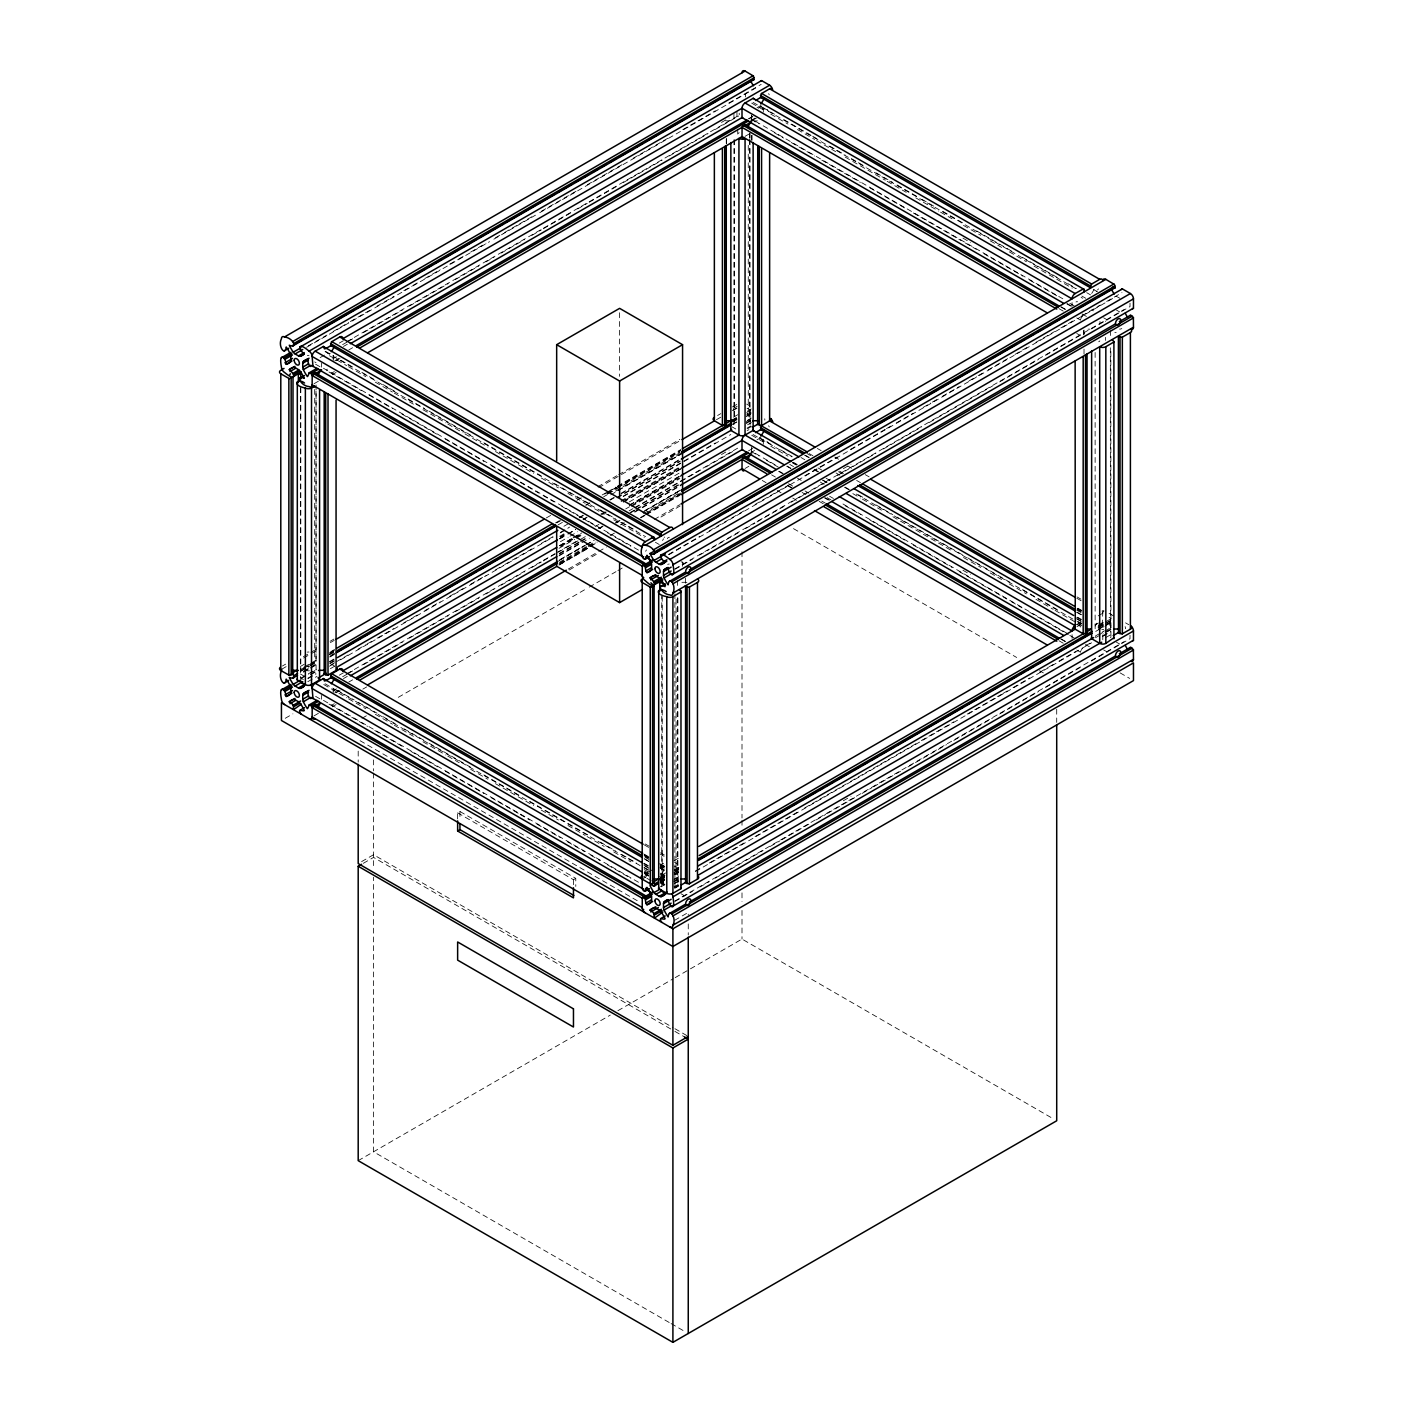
<?xml version="1.0" encoding="UTF-8"?>
<svg xmlns="http://www.w3.org/2000/svg" width="1413" height="1413" viewBox="0 0 1413 1413"><rect width="100%" height="100%" fill="white"/><g stroke="black" fill="none" stroke-linecap="round" stroke-linejoin="round"><path stroke-width="0.75" stroke-dasharray="5 3.75" d="M1102.14 611.44A4.345 2.508 -60 0 1 1102.776 613.242L1102.193 624.034M1102.776 639.736C1102.688 625.765 1106.291 632.83 1095.587 636.451M645.653 551.317L646.412 549.922M1099.261 305.579L1098.572 306.586M764.857 420.12L764.751 418.778M1121.798 328.54L1120.845 328.999A27.147 15.667 0 0 1 1119.52 329.088M1075.982 302.011L1076.847 301.605A27.147 15.667 -60 0 1 1077.589 301.834M661.779 864.297L660.789 868.518L664.781 866.54M308.264 345.849L326.933 335.075M333.115 331.507L348.393 322.676M350.318 321.563L372.802 308.599M377.059 306.126L393.821 296.447M403.818 290.672L411.466 286.274M412.932 285.426L418.654 282.105M424.836 278.538L440.132 269.724M449.687 264.196L457.335 259.78M458.801 258.932L464.524 255.629M470.706 252.062L486.001 243.23M495.557 237.72L503.187 233.304M504.653 232.456L531.853 216.754M541.409 211.244L577.723 190.278M587.278 184.767L623.592 163.802M633.148 158.274L669.462 137.308M682.832 129.59L715.314 110.832M728.702 103.114L761.183 84.356M306.568 347.315L489.587 241.658M493.844 239.186L535.456 215.182M539.713 212.709L755.672 88.03M339.261 343.094L343.447 340.674M721.478 122.436L729.108 118.021M346.697 341.787L738.451 115.601M320.15 357.595L327.798 353.179M342.635 344.613L346.909 342.158M348.375 341.31L354.098 337.99M363.653 332.479L402.334 310.154M409.523 306.003L448.186 283.677M455.392 279.527L478.76 266.015M485.966 261.864L494.055 257.201M501.244 253.033L524.629 239.539M531.836 235.388L541.391 229.877M543.299 228.765L570.499 213.063M577.687 208.912L587.243 203.384M589.168 202.289L616.368 186.587M623.557 182.436L662.22 160.111M669.426 155.942L708.09 133.617M715.296 129.466L738.663 115.972M343.483 346.45L347.298 344.242M757.032 107.688L760.865 105.48M758.163 108.253L761.996 106.046M332.567 358.92L336.4 356.712M748.448 118.816L753.005 116.202M348.817 349.912L352.632 347.704M748.996 118.869L752.811 116.661M334.881 360.668L338.696 358.46M750.727 120.582L755.301 117.95M336.117 360.721L339.932 358.513M752.052 120.582L756.556 117.986M331.331 373.297L334.333 371.566M314.057 383.718L318.632 381.086M332.267 374.675L336.082 372.467M745.04 136.355L748.872 134.147M282.406 666.018L285.638 664.145M717.592 415.493L720.807 413.638M732.482 406.909L737.321 404.1M282.335 668.861L286.15 666.653M303.353 656.727L309.094 653.424M311.001 652.311L316.742 649.009M330.112 641.272L333.927 639.082M597.664 486.814L616.774 475.775M618.682 474.68L679.83 439.372M733.347 408.481L737.162 406.273M303.618 658.052L309.341 654.731M311.266 653.636L316.989 650.316M330.377 642.597L334.192 640.389M546.319 517.917L550.893 515.286M576.893 500.273L581.467 497.623M598.67 487.697L680.836 440.255M716.409 419.732L720.966 417.082M732.446 410.459L737.427 407.598M736.95 408.304L733.029 410.229M304.166 664.304L300.81 666.247A4.345 2.508 0 0 1 300.28 666.512M737.727 414.733L734.371 416.676A4.345 2.508 0 0 1 733.029 417.188M304.025 667.113L315.505 660.489M330.783 651.658L334.616 649.468M602.15 494.992L606.318 492.589M607.89 491.689L615.874 487.079M617.446 486.16L680.836 449.564M732.111 419.961L736.261 417.559M747.389 411.148L751.221 408.94M300.845 669.515L316.141 660.683M329.512 652.965L333.344 650.757M585.6 505.112L589.415 502.904M604.711 494.091L616.174 487.467M617.622 486.62L680.695 450.217M732.287 420.42L736.562 417.948M303.318 668.49L316.706 660.754M330.077 653.036L334.581 650.439M555.574 522.845L559.407 520.638M586.148 505.183L589.98 502.993M607.184 493.049L616.739 487.538M617.41 487.149L680.465 450.729M732.075 420.95L737.127 418.036M746.682 412.508L750.674 410.229M300.739 670.733L309.147 665.876M310.295 665.223L316.795 661.461M329.406 654.184L333.998 651.534M556.81 522.881L560.643 520.673M607.272 493.755L616.827 488.244M617.976 487.573L679.883 451.824M732.641 421.374L737.215 418.725M300.704 671.387L309.341 666.706A3.691 2.137 0 0 0 307.486 666.653M310.259 665.876L316.989 662.291M329.37 654.837L334.192 652.364M603.634 496.793L607.466 494.585M608.385 493.755L680.077 452.655M732.588 422.028L737.409 419.555M746.629 414.239L750.462 412.031M303.936 671.051L315.399 664.428M330.695 655.597L334.51 653.389M615.432 491.194L680.412 453.697M747.3 415.069L751.115 412.861M303.23 672.005L316.653 664.251M329.988 656.568L334.581 653.901M558.17 524.824L562.409 522.368M617.834 490.382L680.889 453.962M732.075 424.412L737.074 421.533M746.629 416.005L751.592 413.144M303.777 672.058L309.5 668.755M310.683 668.066L316.424 664.764M329.794 657.027L334.351 654.413M610.716 494.85L680.254 454.703M733.029 424.236L736.844 422.028M746.4 416.499L750.232 414.309M300.881 678.134L316.176 669.303M329.547 661.584L334.598 658.67M563.911 526.272L567.743 524.064M579.206 517.441L583.021 515.233M609.78 499.796L613.613 497.588M621.243 493.172L680.483 458.96M747.371 420.35L751.204 418.142M301.004 678.611L308.652 674.195M310.56 673.083L317.06 669.338M329.671 662.061L334.263 659.412M579.56 517.794L583.375 515.586M610.133 500.131L614.425 497.659M620.837 493.949L680.836 459.313M746.276 421.533L750.868 418.884M310.471 674.372L316.989 670.61M334.192 660.683L329.582 663.333L334.457 666.018M617.022 497.376L680.077 460.974M746.188 422.805L750.798 420.156A27.147 15.667 60 0 0 747.159 413.762M310.878 674.69L317.06 671.122M329.988 663.651L334.263 661.178M617.092 497.888L680.148 461.486M746.258 423.547L750.868 420.668M307.822 678.222L315.47 673.807M330.748 664.975L334.581 662.768M336.488 661.673L347.951 655.049M357.948 649.274L365.596 644.858M367.062 644.01L372.802 640.707M377.059 638.234L393.821 628.573M403.818 622.797L411.466 618.382M412.932 617.534L418.654 614.231M424.836 610.663L440.132 601.832M449.687 596.321L457.335 591.906M458.801 591.058L464.524 587.755M470.706 584.187L486.001 575.356M495.557 569.828L503.187 565.43M504.653 564.582L531.853 548.88M541.409 543.351L552.889 536.728M560.519 532.33L569.633 527.067M583.004 519.348L586.837 517.14M623.151 496.175L715.314 442.958M308.034 678.593L316.123 673.913M329.494 666.194L333.327 663.986M340.533 659.836L553.101 537.099M560.29 532.948L567.938 528.533M583.233 519.701L587.049 517.511M623.363 496.546L730.821 434.498M747.583 424.818L751.398 422.611M307.822 681.684L317.007 676.385M330.377 668.667L334.581 666.247M559.707 536.269L563.893 533.849M620.855 500.961L680.465 466.537M747 428.139L750.815 425.931M560.29 536.852L564.123 534.626M621.437 501.544L680.695 467.332M747.565 428.722L751.398 426.496M560.572 537.346L564.405 535.138M600.702 514.173L604.534 511.965M625.553 499.831L679.052 468.939M559.407 538.724L566.171 534.821M567.849 533.884L575.674 529.363M601.461 514.456L606.248 511.7M623.274 501.898L680.836 468.621M559.742 538.901L566.171 535.191M568.079 534.079L575.727 529.681M602.486 514.226L606.301 512.018M623.504 502.092L680.836 468.992M560.449 541.674L568.097 537.258M570.004 536.163L577.652 531.747M629.244 501.951L680.836 472.172M559.424 545.771L572.283 538.353M573.961 537.046L579.931 533.937M629.386 505.059L679.759 475.969M559.619 545.683L572.106 538.477M573.077 537.929L581.661 532.966M629.368 505.43L680.095 476.146M560.449 545.93L573.819 538.212M575.727 537.117L581.467 533.796M634.967 502.904L680.836 476.428M560.731 546.442L574.12 538.706M576.009 537.611L581.767 534.291M595.12 526.572L598.953 524.364M625.694 508.927L629.527 506.719M631.434 505.624L679.229 478.018M339.261 675.202L343.447 672.782M559.036 548.332L574.685 539.289M576.592 538.176L582.333 534.873M631.646 506.402L679.794 478.601M721.478 454.544L729.108 450.129M346.697 673.895L554.991 553.631M556.457 552.783L577.917 540.402M598.511 528.515L602.768 526.06M629.085 510.87L632.9 508.662M634.808 507.55L738.451 447.709M342.635 676.739L346.909 674.266M348.375 673.418L354.098 670.115M363.653 664.605L402.334 642.279M409.523 638.111L448.186 615.785M455.392 611.635L478.76 598.141M485.966 593.99L494.055 589.309M501.244 585.159L524.629 571.664M531.836 567.496L541.391 561.985M543.299 560.89L585.335 536.604M599.165 528.621L602.98 526.431M635.02 507.921L680.889 481.444M681.331 481.179L703.815 468.198M705.741 467.102L732.941 451.401M559.354 553.384L578.906 542.097M580.372 541.25L586.554 537.682M630.057 512.566L634.331 510.093M635.797 509.245L680.201 483.617M343.483 678.576L347.298 676.368M559.424 553.896L579.312 542.415M581.22 541.303L586.96 538M630.904 512.619L634.737 510.411M636.645 509.316L680.607 483.935M757.032 439.796L760.865 437.588M559.354 555.168L579.683 543.422M615.538 522.722L619.353 520.514M634.649 511.683L680.501 485.207M559.018 555.91L580.037 543.775M581.944 542.663L589.592 538.247M615.662 523.199L620.166 520.602M634.773 512.177L680.624 485.683M285.249 718.281L292.897 713.865M560.449 559.407L583.375 546.16M644.54 510.852L680.836 489.887M332.567 691.045L336.4 688.838M559.248 560.166L584.823 545.4M586.006 544.712L593.654 540.314M620.413 524.859L624.228 522.651M645.246 510.517L680.377 490.24M748.448 450.941L753.005 448.31M348.817 682.02L352.632 679.83M559.036 560.661L585.371 545.453M586.519 544.8L594.202 540.367M642.703 512.354L680.925 490.293M559.424 562.215L586.519 546.566M588.091 545.665L594.149 542.15M643.516 513.661L680.148 492.501M334.881 692.794L338.696 690.586M559.619 563.045L587.137 547.149M588.285 546.495L595.933 542.08M647.525 512.283L680.783 493.084M750.727 452.708L754.542 450.5M336.117 692.829L339.932 690.621M559.036 564.14L588.373 547.184M589.61 546.478L597.257 542.062M645.034 514.491L680.112 494.232M560.272 563.822L588.938 547.273M590.846 546.16L596.586 542.857M640.531 517.476L644.346 515.268M646.271 514.173L680.66 494.303M560.484 564.07L592.912 545.347M559 565.112L587.667 548.562M610.257 535.509L614.425 533.107M640.831 517.865L644.999 515.462M646.571 514.562L679.388 495.61M331.331 705.423L334.333 703.692M314.057 715.843L318.632 713.194M568.22 569.103L596.887 552.554M598.794 551.441L606.442 547.025M654.219 519.454L679.812 504.671M332.267 706.8L336.082 704.592M362.841 689.138L366.656 686.93M569.227 569.987L597.893 553.437M660.966 517.017L680.077 505.995M745.04 468.48L748.872 466.272M362.011 718.281L367.751 714.978M398.289 697.333L587.331 588.197M589.239 587.101L615.98 571.664M617.887 570.552L623.61 567.249M668.596 554.391L699.612 536.481M709.167 530.97L745.481 510.005M755.037 504.476L791.351 483.529M804.721 475.792L837.22 457.035M850.591 449.316L884.997 429.464M886.446 428.616L892.186 425.295M896.46 422.84L913.204 413.161M923.201 407.386L930.849 402.988M932.315 402.14L938.055 398.819M942.312 396.364L959.074 386.685M969.071 380.909L976.719 376.494M978.185 375.646L983.907 372.343M988.182 369.87L1008.758 358.001M1014.94 354.433L1029.777 345.867M1035.959 342.299L1054.628 331.525M1060.81 327.957L1075.646 319.391M1081.828 315.823L1100.48 305.049M1106.662 301.481L1121.957 292.65M668.808 554.761L1116.429 296.324L1119.803 298.267M843.367 468.639L850.997 464.223M674.531 569.086L1124.077 309.553M675.184 569.192L692.388 559.265M699.594 555.115L709.149 549.604M711.057 548.491L738.257 532.789M745.446 528.639L755.001 523.11M756.909 522.015L784.127 506.313M791.315 502.163L829.979 479.837M837.626 475.422L848.648 469.045M852.922 466.59L875.848 453.343M883.496 448.928L894.517 442.569M898.774 440.114L921.718 426.867M929.365 422.452L992.421 386.049M999.627 381.899L1038.29 359.573M1045.479 355.405L1081.793 334.439M1091.348 328.929L1130.011 306.603L1130.011 303.141M361.604 861.612L373.544 854.724L673.012 1027.604M363.318 863.308L373.544 857.408L673.012 1030.289M457.635 818.886L457.635 812.828L459.949 811.504L575.78 878.374L575.78 886.446M457.635 812.828L573.466 879.698L575.78 878.374M651.729 870.108L645.282 873.817A4.345 2.508 -60 0 0 644.876 874.082M660.33 865.145L663.545 863.272M1076.741 624.723L1081.581 621.932M643.109 877.155L648.832 873.852M660.313 867.229L664.128 865.021M1076.918 626.701L1080.733 624.493M642.209 879.133L649.097 875.159M660.56 868.536L664.393 866.328M673.948 860.817L678.523 858.186M1098.201 615.874L1103.924 612.571M665.576 872.969L662.202 874.912A4.345 2.508 0 0 1 660.666 875.477M1095.128 624.952L1098.502 623.009M660.984 877.614L664.799 875.406M674.354 869.878L678.523 867.494M1098.608 624.952L1104.348 621.632M659.712 878.904L664.993 875.866M674.549 870.337L678.823 867.865M1098.784 625.411L1104.524 622.091M660.277 878.974L664.764 876.378M674.319 870.867L678.152 868.659M1098.572 625.924L1104.312 622.621M1105.549 621.897L1111.272 618.594M660.366 879.681L664.181 877.473M674.884 871.291L678.717 869.083M1097.989 627.019L1103.73 623.716M674.849 871.945L678.682 869.737M1099.102 627.019L1110.565 620.395M660.224 880.705L664.375 878.303M673.93 872.792L677.763 870.585M1098.184 627.849L1103.924 624.546L1102.776 622.55M1105.496 623.628L1111.219 620.325M660.878 881.535L664.711 879.328M674.266 873.817L678.081 871.609M1098.502 628.873L1104.242 625.57M1106.149 624.458L1111.89 621.155M660.189 882.507L664.764 879.857M674.319 874.329L678.558 871.892M1098.572 629.403L1111.219 622.091M659.995 882.984L664.552 880.352M674.107 874.841L679.105 871.945M1095.711 631.417L1104.083 626.577M1105.266 625.906L1111.007 622.585M660.966 886.816L664.781 884.609M674.337 879.098L678.858 876.484M1095.464 635.956L1104.33 630.852M673.93 879.875L678.982 876.961M1105.143 630.922L1111.642 627.178M673.93 881.094L678.894 878.25M1095.499 637.722L1103.129 633.307M1105.054 632.194L1111.572 628.432M674.001 881.606L677.834 879.398M1105.902 632.265L1111.642 628.944M674.107 881.783L677.481 879.84A4.345 2.508 0 0 1 678.187 879.504M1107.033 631.823L1110.406 629.88A4.345 2.508 0 0 1 1110.936 629.633M674.319 883.196L678.593 880.741M695.355 871.062L701.537 867.494M709.167 863.078L745.481 842.113M755.037 836.602L800.447 810.373M804.721 807.918L846.316 783.897M850.591 781.442L892.186 757.421M896.46 754.948L917.037 743.079M921.294 740.606L953.793 721.849M967.163 714.13L1001.57 694.278M1003.018 693.43L1008.758 690.109M1013.033 687.654L1029.777 677.975M1039.774 672.199L1047.422 667.784M1048.888 666.954L1054.628 663.633M1058.885 661.178L1075.646 651.499M1085.643 645.723L1091.384 642.42M1102.847 635.797L1110.494 631.381M674.549 883.567L678.805 881.111M695.567 871.432L1091.595 642.791M1102.617 636.415L1110.265 632.017M673.966 886.887L678.152 884.467M1105.849 637.528L1111.589 634.225M674.531 887.47L678.364 885.245M674.831 887.965L678.646 885.757M674.725 888.265L678.258 886.322M843.367 800.747L850.997 796.331M674.531 901.194L1124.077 641.661M675.184 901.317L692.388 891.391M700.036 886.975L709.149 881.712M715.314 878.144L763.091 850.555M770.297 846.405L779.852 840.894M781.76 839.781L808.96 824.079M816.166 819.929L825.722 814.418M827.629 813.305L854.83 797.603M862.018 793.452L871.574 787.924M873.499 786.829L900.699 771.127M907.888 766.959L946.551 744.633M953.757 740.483L992.421 718.157M999.627 714.007L1038.29 691.681M1045.479 687.53L1081.793 666.565M1091.348 661.054L1130.011 638.729L1130.011 635.249M674.619 920.322L688.255 912.445L688.255 915.129M358.196 1160.656L610.275 1015.117M617.905 1010.701L673.277 978.75M675.184 977.637L688.537 969.919M690.445 968.823L742.002 939.062L1052.897 1118.566M1098.572 288.87L1097.989 289.382A27.147 15.667 -60 0 0 1097.601 289.93M1110.936 636.451L1110.83 348.04M661.673 868.341L660.595 868.412M738.345 133.405L738.928 132.91A27.147 15.667 0 0 0 739.034 132.522M326.739 370.259L327.18 369.129M1084.477 332.55L1084.018 333.68M660.595 886.322L661.779 886.446L661.779 596.392M1098.696 341.769L1099.703 341.204A27.147 15.667 0 0 0 1099.809 340.816M678.258 868.412L674.725 866.469M300.262 677.745L303.389 679.529M1093.591 289.559L1097.406 291.767M1086.721 292.685L1090.536 294.893M1116.429 310.065L1119.803 312.008M763.055 107.582L774.501 114.206M784.038 119.716L811.221 135.401M812.652 136.231L820.282 140.629M829.82 146.14L845.08 154.953M851.28 158.539L857.002 161.841M858.45 162.672L866.081 167.07M876.095 172.845L892.786 182.489M897.078 184.962L917.585 196.813M921.877 199.286L936.66 207.835M942.86 211.402L963.383 223.254M976.736 230.955L1012.98 251.885M1022.517 257.396L1058.779 278.326M1068.316 283.836L1076.423 288.517M753.023 102.354L1076.194 288.87M751.698 103.131L763.161 109.737M770.792 114.135L787.959 124.061M797.497 129.554L814.665 139.481M816.573 140.576L835.648 151.597M845.186 157.09L885.262 180.228M887.17 181.323L906.245 192.345M915.783 197.855L938.674 211.067M940.581 212.18L952.044 218.785M963.489 225.391L980.657 235.3M990.195 240.811L1001.64 247.416M1009.271 251.832L1026.439 261.741M1034.069 266.156L1072.237 288.181M1081.916 296.076L1085.732 298.267M1103.624 317.784L1107.244 319.886M962.96 238.143L970.59 242.559M751.398 115.089L751.398 118.992L1062.841 298.797M751.168 119.346L758.799 123.761M774.536 132.84L783.614 138.068M791.245 142.483L798.875 146.881M799.352 147.164L814.612 155.978M821.765 160.111L860.393 182.401M869.931 187.911L906.192 208.841M913.346 212.974L961.034 240.51M965.326 242.983L976.312 249.324M983.943 253.739L1022.57 276.03M1029.724 280.163L1056.906 295.865M1069.8 303.3L1075.523 306.603M1067.115 303.53L1071.407 306.003M1066.727 303.848L1070.542 306.056M1082.093 313.951L1086.668 316.583M1061.234 306.851L1065.755 309.465M1060.686 306.904L1065.261 309.553M1076.706 317.925L1080.521 320.133M1058.92 308.599L1063.494 311.231M1076.741 333.468L1079.974 335.323M746.682 404.1L749.897 405.973M1109.064 613.33L1113.903 616.121M1125.56 622.85L1128.793 624.723M834.765 457.035L838.58 459.243M865.286 474.662L869.101 476.87M1077.059 596.94L1080.874 599.13M817.332 448.451L821.147 450.641M847.853 466.06L851.668 468.268M1076.794 598.247L1081.775 601.126M747.053 408.304L750.55 410.212L749.826 411.448A27.147 15.667 60 0 0 750.727 413.25M1109.028 617.304L1110.936 618.382L1110.6 619.742A27.147 15.667 60 0 0 1110.883 620.342M856.649 480.455L860.464 482.645M1077.96 608.226L1081.775 610.434M809.101 453.555L812.917 455.763M839.622 471.183L843.437 473.39M1077.642 608.614L1081.457 610.805M1077.095 608.685L1080.91 610.893M806.841 453.414L810.656 455.604M838.51 471.695L842.325 473.903M1077.006 609.392L1081.581 612.023M1076.812 610.222L1080.945 612.606M805.498 455.357L809.313 457.547M836.019 472.966L839.834 475.174M1077.13 612.182L1081.722 614.832M804.527 455.163L808.342 457.353M1076.635 612.271L1081.175 614.885M800.977 457.512L804.792 459.72M1077.624 617.234L1081.44 619.442M817.986 467.88L821.818 470.087M1076.706 617.251L1081.775 620.183M1076.794 618.523L1081.387 621.172M1076.706 619.035L1080.998 621.508M1116.429 642.191L1119.803 644.134M759.24 437.5L774.501 446.314M780.7 449.899L792.145 456.505M814.559 469.452L818.374 471.659M845.08 487.079L849.372 489.552M858.45 494.78L866.081 499.195M876.095 504.971L892.786 514.615M897.078 517.087L902.801 520.39M904.232 521.22L938.568 541.055M942.86 543.528L963.383 555.362M967.675 557.835L1012.98 584.011M1022.517 589.521L1058.779 610.451M1077.854 621.455L1081.669 623.663M753.023 434.48L791.916 456.858M814.082 469.734L818.18 472.03M844.603 487.344L848.701 489.657M856.331 494.055L1076.194 620.996M1077.377 621.738L1081.475 624.034M751.698 435.239L763.161 441.845M770.792 446.261L787.959 456.169M826.11 478.195L829.926 480.402M852.834 493.614L860.464 498.03M862.372 499.125L881.447 510.146M892.892 516.752L913.875 528.868M915.783 529.963L952.044 550.893M963.489 557.517L980.657 567.425M990.195 572.936L1001.64 579.542M1009.271 583.94L1026.439 593.866M1035.976 599.359L1053.162 609.286M1055.069 610.381L1076.052 622.497M1077.96 623.592L1081.775 625.8M1076.759 624.299L1080.574 626.507L1079.903 628.414A27.147 15.667 -60 0 0 1080.186 628.679M732.093 426.885L735.714 428.969M793.541 462.351L797.356 464.559M792.516 462.528L796.579 464.824M823.055 480.137L827.1 482.451M792.481 462.828L796.296 465.036M822.278 480.031L826.817 482.645M789.743 464.418L793.558 466.626M820.282 482.063L824.115 484.27M787.094 466.078L790.909 468.268M786.794 466.272L790.856 468.586M1103.624 649.909L1107.244 651.994M962.96 570.269L970.59 574.667M751.398 447.214L751.398 451.1L776.655 465.672M829.625 496.263L833.44 498.471M842.978 503.982L1068.564 634.207M751.168 451.471L758.799 455.869M766.429 460.285L780.259 468.268M797.427 478.177L801.259 480.385M845.133 505.713L860.393 514.526M869.931 520.037L906.192 540.967M913.346 545.1L951.973 567.39M959.127 571.523L986.327 587.225M988.235 588.32L1006.833 599.059M1011.125 601.549L1022.094 607.873M1029.724 612.288L1056.906 627.973M1058.814 629.085L1068.352 634.596M1069.8 635.426L1075.523 638.729M1085.537 644.505L1089.352 646.712M827.1 497.623L830.932 499.831M779.393 471.306L783.314 473.567M825.192 497.747L829.767 500.379M778.581 471.377L782.396 473.585M824.38 497.818L828.195 500.025M805.021 490.965L808.837 493.172M1061.234 638.959L1065.755 641.573M1120.103 672.888L1129.658 678.399M821.765 501.085L825.581 503.293M1060.686 639.029L1065.261 641.661M788.613 483.723L792.746 486.107M819.151 501.35L823.284 503.735M1076.706 650.051L1080.521 652.258M771.586 474.821L775.401 477.029M802.107 492.448L805.922 494.656M1058.92 640.707L1063.494 643.357M787.642 485.242L791.916 487.715M787.465 485.719L791.28 487.909M762.243 480.455L766.058 482.663M792.764 498.083L796.579 500.273M777.238 490.576L781.053 492.784M793.488 528.639L1016.654 657.469M1039.544 670.698L1043.359 672.888M325.555 351.36L333.185 355.758M340.816 360.174L352.279 366.779M361.816 372.29L377.077 381.104M383.276 384.672L388.999 387.974M390.43 388.805L398.06 393.22M408.074 398.996L424.765 408.64M429.057 411.112L434.78 414.415M436.228 415.245L470.564 435.08M483.917 442.781L495.362 449.387M499.654 451.877L541.161 475.828M554.514 483.546L590.758 504.476M600.295 509.987L615.556 518.783M621.755 522.368L627.478 525.671M628.926 526.501L636.557 530.899M325.078 351.643L645.6 536.693M655.42 542.292L659.235 544.5M329.476 355.705L346.662 365.614M348.569 366.726L365.737 376.635M375.275 382.146L392.443 392.055M394.351 393.15L413.426 404.171M422.964 409.682L445.872 422.893M447.78 424.006L463.04 432.82M464.948 433.915L487.838 447.126M495.468 451.542L516.452 463.658M518.359 464.753L533.637 473.567M541.267 477.983L558.435 487.891M567.973 493.402L585.141 503.311M587.049 504.406L604.216 514.332M613.754 519.825L644.293 537.452M681.084 561.668L684.687 563.752M314.693 361.922L316.017 362.682M323.453 368.263L640.16 551.105M315.594 364.218L321.316 367.521M328.946 371.937L361.375 390.659M369.023 395.057L376.653 399.473M377.112 399.738L392.39 408.551M401.928 414.062L438.171 434.992M445.325 439.125L483.97 461.433M491.123 465.566L518.306 481.25M520.214 482.363L538.812 493.102M543.104 495.574L554.09 501.915M561.72 506.313L588.903 522.015M590.811 523.11L600.348 528.621M607.502 532.754L630.869 546.248M645.299 844.003L649.115 846.21M660.56 852.816L664.375 855.024M644.293 844.886L648.85 847.517M660.295 854.141L664.11 856.331M674.531 862.354L677.745 864.208M644.293 854.194L648.426 856.578M643.975 854.582L648.249 857.055M659.694 863.661L664.958 866.699M644.646 855.377L649.132 857.956M659.924 864.173L664.41 866.77M644.081 855.801L649.044 858.662M660.507 865.268L664.322 867.476M674.107 872.969L677.481 874.912A4.345 2.508 0 0 0 678.187 875.248M645.052 857.302L648.867 859.493M660.313 866.098L664.128 868.306M644.222 858.592L648.479 861.047M659.924 867.653L664.499 870.302M644.876 859.334L648.691 861.541M660.136 868.147L663.951 870.355M643.957 863.202L648.426 865.78M661.125 873.11L664.94 875.318M643.798 863.661L648.867 866.593M660.313 873.199L664.128 875.406M643.904 864.95L648.85 867.812M660.295 874.417L664.11 876.608A4.345 2.508 -60 0 0 663.509 879.08L663.509 882.966A4.345 2.508 -60 0 0 664.11 884.732M644.946 866.098L648.761 868.306M660.683 875.177L664.499 877.385M337.001 690.092L354.186 700M358.46 702.473L377.077 713.212M383.276 716.797L398.06 725.328M404.259 728.914L424.765 740.748M429.057 743.238L434.78 746.541M436.228 747.371L470.564 767.188M483.917 774.907L520.161 795.837M529.698 801.33L541.161 807.953M545.436 810.426L590.758 836.584M600.295 842.095L615.556 850.909M621.755 854.476L627.478 857.797M628.926 858.609L636.557 863.025M644.187 867.423L648.479 869.913M659.924 876.519L663.739 878.727M325.078 683.751L642.067 866.699M643.975 867.812L648.249 870.267M659.694 876.872L663.509 879.08M323.754 684.51L346.662 697.739M348.569 698.834L365.737 708.743M375.275 714.254L392.443 724.18M394.351 725.275L413.426 736.297M422.964 741.79L445.872 755.019M447.78 756.114L459.225 762.72M470.67 769.326L487.838 779.252M495.468 783.65L533.637 805.693M541.267 810.091L558.435 819.999M567.973 825.51L585.141 835.419M587.049 836.531L604.216 846.44M613.754 851.951L630.94 861.859M644.293 869.578L648.108 871.768M644.646 871.167L648.814 873.57M659.924 879.981L663.739 882.189M644.434 871.962L648.249 874.152M659.694 880.758L663.509 882.966M300.439 674.019L305.862 677.145M644.134 872.457L647.949 874.647M661.213 882.313L664.817 884.397M681.084 893.775L684.687 895.86M644.293 873.252L649.044 876.025M660.295 882.524L664.322 884.838M644.257 873.605L648.797 876.237M660.26 882.842L664.075 885.033M646.889 878.303L651.729 881.094M323.453 700.371L640.16 883.231M315.594 696.326L321.316 699.647M328.946 704.045L367.574 726.353M374.745 730.486L403.835 747.283M410.989 751.416L422.434 758.022M426.726 760.494L437.694 766.835M445.325 771.233L483.97 793.541M491.123 797.674L518.306 813.376M520.214 814.471L529.751 819.982M536.905 824.115L560.272 837.609M567.443 841.742L584.611 851.65M590.811 855.218L599.871 860.464M607.502 864.862L615.132 869.278M615.609 869.543L630.869 878.356M360.103 740.712L638.57 901.476M674.919 1028.699L688.255 1036.418M674.919 1031.384L684.457 1036.895M669.197 1322.48L373.544 1151.789L373.544 877.173M671.104 1323.575L684.457 1331.276M768.336 111.079L767.913 110.656A27.147 15.667 60 0 1 767.171 109.56M768.336 443.205L767.913 442.781A27.147 15.667 60 0 1 767.171 441.668M1125.119 626.595L1125.631 628.414A27.147 15.667 60 0 1 1125.349 628.679M669.409 537.258L668.137 537.558A27.147 15.667 -60 0 0 667.378 538.671M768.654 93.576L769.237 94.848M768.654 425.702L769.237 426.956M1110.406 330.501L1110.406 337.089M1110.335 347.757L1110.406 629.88M1095.128 352.473L1095.128 629.88M1084.018 330.041L1084.018 334.439M1084.018 349.064L1084.018 354.204M1083.683 330.483L1083.683 334.881M1072.061 302.576L1072.061 306.303M1072.061 634.684L1072.061 638.411M1056.712 709.22L1056.712 722.414M763.303 108.236L763.303 112.122M763.303 444.23L763.303 440.344A4.345 2.508 -60 0 1 763.338 439.761M752.069 135.206L752.069 140.488M751.592 115.583L751.592 119.981M751.592 135.365L751.592 140.346M750.056 133.158L750.056 138.138M750.056 139.763L750.056 428.21M749.632 133.193L749.632 138.121M749.579 139.481L749.632 421.586A4.345 2.508 0 0 1 750.745 421.127M748.254 145.309L748.254 409.011M745.446 93.435L745.446 96.914M742.002 551.724L742.002 818.021M742.002 820.229L742.002 826.817M742.002 892.857L742.002 901.653M742.002 910.449L742.002 939.062M737.727 129.078L737.727 135.666M736.95 111.645L736.95 116.043M734.371 139.781L734.371 421.586A4.345 2.508 0 0 0 733.029 421.074M733.93 113.393L733.93 117.774M733.93 139.763L733.93 428.21M726.582 138.562L726.582 143.737M726.264 138.898L726.264 143.384M688.255 923.943L688.255 934.964M685.57 578.253L685.57 583.958M682.567 561.879L682.567 566.277M677.904 597.999L677.904 886.446M677.481 580.443L677.481 587.031M677.41 597.717L677.481 879.84M676.103 599.147L676.103 867.246M674.902 593.725L674.902 888.194M662.202 596.357L662.202 879.84A4.345 2.508 0 0 0 660.666 879.257M619.618 312.732L619.618 376.353M573.466 879.698L573.466 885.757M459.949 811.504L459.949 819.575M373.544 759.894L373.544 770.915M373.544 773.123L373.544 868.377M358.196 751.115L358.196 762.137M333.433 360.297L333.433 356.394A4.345 2.508 -60 0 1 333.645 354.981M333.433 688.52L333.433 692.405M321.546 363.265L321.546 367.168M321.546 695.39L321.546 699.276M316.07 384.972L316.07 671.175M316.017 391.26L316.017 659.341L314.693 658.582L314.693 386.102M300.81 387.692L300.81 671.175A4.345 2.508 0 0 0 300.28 670.91M300.368 387.727L300.368 677.798M1080.486 319.515A27.147 15.667 -60 0 1 1081.104 318.331M1081.422 317.748A27.147 15.667 -60 0 1 1082.429 316M1082.782 315.435A27.147 15.667 -60 0 1 1083.524 314.322M755.019 121.907A4.345 2.508 -60 0 1 755.672 121.447M751.398 118.992A4.345 2.508 -60 0 1 751.239 120.193M1091.684 309.959A27.147 15.667 -60 0 1 1093.415 310.825M1082.782 298.249A27.147 15.667 -60 0 1 1081.104 297.295M1094.051 289.418A27.147 15.667 -60 0 1 1091.684 293.462M1096.523 291.626A27.147 15.667 -60 0 1 1096.877 291.06M330.147 353.197A4.345 2.508 -60 0 1 329.176 353.939M664.499 536.993A27.147 15.667 -60 0 1 664.181 537.594M663.545 538.777A27.147 15.667 -60 0 1 662.538 540.508M762.331 107.706A27.147 15.667 60 0 1 763.338 109.455M1080.486 651.623A27.147 15.667 -60 0 1 1081.104 650.439M1081.422 649.856A27.147 15.667 -60 0 1 1082.429 648.125M755.178 453.891A4.345 2.508 -60 0 1 755.672 453.555M751.398 451.1A4.345 2.508 -60 0 1 751.292 452.089M1102.776 613.242A4.345 2.508 60 0 1 1103.977 611.123M1095.181 626.047A27.147 15.667 -60 0 1 1096.877 623.168M664.181 869.702A27.147 15.667 -60 0 1 661.072 874.859A4.345 2.508 -60 0 1 660.507 875.565M1110.971 637.086A27.147 15.667 60 0 1 1110.353 637.546M1109.364 624.316A27.147 15.667 60 0 1 1110.971 627.248M644.876 877.173A4.345 2.508 60 0 1 645.282 877.367M762.331 439.832A27.147 15.667 60 0 1 763.338 441.562M748.925 429.676A27.147 15.667 60 0 1 747.159 430.453M307.31 652.117A4.345 2.508 0 0 1 309.005 652.047M309.394 670.769A3.691 2.137 0 0 1 307.486 670.769M307.31 355.44A4.345 2.508 0 0 1 309.005 355.387M667.678 564.352A4.345 2.508 0 0 1 669.267 564.034M681.914 582.333A27.147 15.667 0 0 1 687.266 582.421M1110.936 625.217A4.345 2.508 0 0 1 1110.406 624.952M1102.193 610.752A4.345 2.508 0 0 1 1103.889 610.822M1103.73 629.474A3.691 2.137 0 0 1 1101.804 629.474M1101.804 625.358A3.691 2.137 0 0 1 1103.73 625.358M1090.024 329.158A27.147 15.667 0 0 1 1088.01 329.158M1099.932 321.475A27.147 15.667 0 0 1 1099.985 323.4M1105.602 321.475A27.147 15.667 0 0 1 1105.655 321.087M1114.839 332.391A27.147 15.667 0 0 1 1116.182 332.355M1105.655 340.427A27.147 15.667 0 0 1 1105.637 337.336M750.745 417.135A4.345 2.508 0 0 1 749.632 416.676M729.249 120.864A27.147 15.667 0 0 1 725.911 120.829M739.158 113.181A27.147 15.667 0 0 1 739.229 114.736M757.421 120.864A27.147 15.667 0 0 1 754.065 120.847"/><path stroke-width="1.5" d="M315.205 386.597A4.345 2.508 -60 0 1 312.132 384.831L312.22 374.957L315.594 373.085M331.331 345.832L331.278 341.964L339.774 336.965A4.345 2.508 -60 0 1 342.811 338.29M315.205 718.722A4.345 2.508 -60 0 1 312.132 716.939L312.22 707.083L315.594 705.193M331.331 677.94L331.278 674.089L339.774 669.073A4.345 2.508 -60 0 1 342.811 670.398M1130.011 315.47L1133.385 317.342L1133.473 327.215L672.906 593.124A4.345 2.508 60 0 1 669.833 594.891C661.673 594.272 655.897 582.845 665.081 586.625A27.147 15.667 60 0 0 661.072 579.666A4.345 2.508 60 0 0 659.235 577.917L655.879 575.974A4.345 2.508 60 0 0 654.042 575.603A27.147 15.667 60 0 0 650.051 577.935C656.003 581.909 657.01 591.87 645.282 580.708A4.345 2.508 60 0 1 642.209 575.391L642.297 565.518L645.653 563.646M660.683 536.251L661.478 532.401L669.833 527.526A4.345 2.508 -60 0 1 672.906 529.292M645.282 912.816A4.345 2.508 60 0 1 642.209 907.499L642.297 897.644L645.653 895.754M743.892 138.827A4.345 2.508 -60 0 1 742.002 136.655L742.09 126.781L745.446 124.909M761.183 97.656L761.13 93.806L769.626 88.789A4.345 2.508 -60 0 1 772.593 89.708A4.345 2.508 60 0 0 769.626 85.239L761.572 80.594L760.424 81.248M761.183 429.764L761.13 425.914L769.626 420.897A4.345 2.508 0 0 0 770.756 418.478A4.345 2.508 60 0 1 772.593 421.692M760.424 97.214L1090.483 287.775L1091.331 284.225L1099.703 279.35A4.345 2.508 -60 0 1 1102.741 280.675A4.345 2.508 60 0 1 1105.831 279.35L1114.468 284.508L1114.945 288.164L1112.473 287.175M643.745 577.581A4.345 2.508 -60 0 1 642.209 575.391L312.132 384.831A4.345 2.508 60 0 1 309.076 386.597C300.81 386.085 295.193 374.392 304.307 378.331A27.147 15.667 60 0 0 300.298 371.389A4.345 2.508 60 0 0 298.479 369.623L295.105 367.68A4.345 2.508 60 0 0 293.268 367.327A27.147 15.667 60 0 0 289.276 369.658C295.211 374.339 296.571 382.552 284.508 372.414A4.345 2.508 60 0 1 281.434 367.097C278.396 351.643 285.567 356.818 286.221 364.36A27.147 15.667 60 0 0 290.23 362.064A4.345 2.508 60 0 0 290.831 360.297L290.831 356.394A4.345 2.508 60 0 0 290.23 353.939A27.147 15.667 60 0 0 286.221 346.997C285.267 356.712 277.584 346.291 281.434 338.731A4.345 2.508 60 0 1 284.508 336.965L745.057 71.056L753.571 76.072L753.606 79.976M284.508 336.965C293.303 337.884 298.037 349.17 289.276 345.231A27.147 15.667 60 0 0 293.268 352.173A4.345 2.508 60 0 0 295.105 353.939L298.479 355.882A4.345 2.508 60 0 0 300.298 356.235A27.147 15.667 60 0 0 304.307 353.904C298.108 349.576 297.207 340.78 309.076 351.148A4.345 2.508 60 0 1 312.132 356.465L312.997 366.568M284.508 704.539A4.345 2.508 60 0 1 281.434 699.223C278.396 683.751 285.567 688.943 286.221 696.468A27.147 15.667 60 0 0 290.23 694.172A4.345 2.508 60 0 0 290.831 692.405L290.831 688.52A4.345 2.508 60 0 0 290.23 686.047A27.147 15.667 60 0 0 286.221 679.123C285.285 688.714 277.725 678.752 281.434 670.857A4.345 2.508 60 0 1 281.841 669.32M309.076 358.196L303.336 361.498A4.345 2.508 60 0 0 302.735 363.265L302.735 367.168A4.345 2.508 60 0 0 303.336 369.623A27.147 15.667 60 0 0 307.363 376.565C308.423 376.547 309.27 368.616 312.132 375.522L642.209 566.083L652.912 559.901M301.004 714.06C296.324 707.666 304.007 712.134 304.307 710.439A27.147 15.667 60 0 0 300.298 703.497A4.345 2.508 60 0 0 298.479 701.731L295.105 699.788A4.345 2.508 60 0 0 293.268 699.435A27.147 15.667 60 0 0 289.276 701.766C299.114 706.995 286.38 714.66 301.358 704.116M309.076 690.303L303.336 693.624A4.345 2.508 60 0 0 302.735 695.39L302.735 699.276A4.345 2.508 60 0 0 303.336 701.749A27.147 15.667 60 0 0 307.363 708.672C308.387 708.584 309.288 700.777 312.132 707.63L642.209 898.191L652.912 892.009M642.209 566.083C646.606 563.028 644.646 571.841 646.995 572.636A27.147 15.667 60 0 0 651.004 570.34A4.345 2.508 60 0 0 651.605 568.574L651.605 564.688A4.345 2.508 60 0 0 651.004 562.233A27.147 15.667 60 0 0 646.995 555.291C645.723 565.094 638.623 554.497 642.209 547.025A4.345 2.508 -60 0 1 645.282 541.709L653.636 536.922L654.484 539.483M324.425 348.923L323.559 346.362L315.205 351.148A4.345 2.508 -60 0 0 312.132 356.465L642.209 547.025A4.345 2.508 60 0 1 645.282 545.259C653.936 546.054 658.882 557.481 650.051 553.525A27.147 15.667 60 0 0 654.042 560.466A4.345 2.508 60 0 0 655.879 562.233L659.235 564.176A4.345 2.508 60 0 0 661.072 564.529A27.147 15.667 60 0 0 665.081 562.197C658.864 557.87 657.999 549.056 669.833 559.442A4.345 2.508 60 0 1 672.906 564.758C676.474 580.301 668.437 574.738 668.137 567.496A27.147 15.667 60 0 0 664.11 569.792A4.345 2.508 60 0 0 663.509 571.559L663.509 575.444A4.345 2.508 60 0 0 664.11 577.917A27.147 15.667 60 0 0 668.137 584.858C669.126 575.073 676.721 585.636 672.906 593.124M642.209 898.191C646.606 895.153 644.646 903.967 646.995 904.762A27.147 15.667 60 0 0 651.004 902.465A4.345 2.508 60 0 0 651.605 900.699L651.605 896.813A4.345 2.508 60 0 0 651.004 894.341A27.147 15.667 60 0 0 646.995 887.399C645.564 887.134 645.123 895.259 642.209 888.441L642.209 578.941A4.345 2.508 0 0 0 642.209 582.474L650.598 587.278L654.272 586.112L650.898 582.81M660.63 586.466L665.223 583.816M661.779 922.353C657.08 915.942 664.799 920.446 665.081 918.733A27.147 15.667 60 0 0 661.072 911.791A4.345 2.508 60 0 0 659.235 910.025L655.879 908.082A4.345 2.508 60 0 0 654.042 907.729A27.147 15.667 60 0 0 650.051 910.06C659.694 915.023 647.101 923.66 662.891 911.968M667.943 899.71L664.11 901.918A4.345 2.508 60 0 0 663.509 903.684L663.509 907.57A4.345 2.508 60 0 0 664.11 910.025A27.147 15.667 60 0 0 668.137 916.966C668.985 907.005 677.074 918.291 672.906 925.232A4.345 2.508 60 0 1 669.833 926.999M672.005 893.846A4.345 2.508 60 0 1 672.906 896.866C675.891 912.763 669.038 906.545 668.137 899.622A27.147 15.667 60 0 0 664.11 901.918M1121.198 289.541L1122.187 288.8L1130.4 293.533A4.345 2.508 60 0 1 1133.473 298.849L1133.456 308.317L1132.467 308.899M1130.011 647.578L1133.385 649.468L1133.473 659.323A4.345 2.508 60 0 1 1131.195 661.443M1131.195 626.224A4.345 2.508 60 0 1 1133.473 630.975L1133.456 640.442L1132.467 641.007M685.252 585.812L688.89 587.331L697.474 582.474A4.345 2.508 0 0 0 697.474 578.941M1084.248 291.82L1083.63 288.729L1075.134 293.533A4.345 2.508 -60 0 0 1072.061 298.849L742.002 108.289L342.723 338.802M289.188 701.872L294.999 698.464M649.962 910.166L655.773 906.74M280.428 667.183A4.345 2.508 0 0 0 280.798 670.486L289.382 675.343L292.791 673.436M324.178 673.365L327.48 675.343L336.064 670.486A4.345 2.508 0 0 0 337.001 667.748M730.857 429.11L730.733 430.347L738.928 435.08A4.345 2.508 0 0 0 745.057 435.08L790.856 461.521M310.613 684.616A4.345 2.508 60 0 1 312.132 688.573L650.263 883.796L652.417 883.884L654.201 882.083M685.57 882.03L688.89 883.99L697.474 879.133A4.345 2.508 0 0 0 698.605 876.714M1074.445 626.171A4.345 2.508 0 0 0 1075.134 629.191L1083.718 634.048L1087.304 632.353M1091.49 637.493L1091.49 638.623L1099.703 643.374A4.345 2.508 0 0 0 1105.831 643.374L1114.15 637.581M1118.407 632.141L1121.816 634.048L1130.4 629.191A4.345 2.508 0 0 0 1131.089 626.171M807.353 452.001L757.739 423.776M304.572 383.029C297.419 377.342 291.414 385.643 305.367 388.01A4.345 2.508 0 0 0 311.514 388.01L314.728 386.138M292.703 674.248L293.021 377.147L289.382 378.684L280.798 373.827A4.345 2.508 0 0 1 280.798 370.277L284.031 368.422M297.313 678.682L297.172 679.918L305.367 684.669A4.345 2.508 0 0 0 311.514 684.669L319.815 679.812L318.031 677.798M682.002 439.584L714.483 420.827L722.944 425.755L726.264 423.776M743.15 450.376L742.002 449.882L742.002 440.397A4.345 2.508 -60 0 1 745.057 435.08L753.27 430.347L753.129 429.11M666.177 591.641C659.164 586.165 652.523 594.096 666.777 596.657A4.345 2.508 0 0 0 672.906 596.657L681.225 591.817L679.441 589.786M1100.126 346.927A4.345 2.508 0 0 0 1105.831 346.715L1114.15 341.858L1112.367 339.844M680.978 887.346L681.119 888.583L672.906 893.316A4.345 2.508 0 0 1 666.777 893.316L661.072 896.654A4.345 2.508 60 0 1 659.235 896.284L655.879 894.341A4.345 2.508 60 0 1 654.042 892.592A27.147 15.667 60 0 1 650.051 885.633C649.768 882.454 657.31 889.837 654.201 882.842L654.113 585.353M658.705 887.346L658.564 888.583L666.777 893.316L666.777 596.657M1087.039 632.953L1087.039 353.886M745.446 457.017L742.09 458.907L742.002 468.763A4.345 2.508 -60 0 0 743.892 470.953M292.562 341.61L753.129 75.719M293.71 343.606L754.277 77.715M292.473 345.549L302.029 340.038M305.844 337.831L353.621 310.242M357.436 308.034L370.824 300.315M374.639 298.108L380.38 294.787M384.195 292.579L397.565 284.861M401.398 282.653L405.213 280.445M409.046 278.237L414.768 274.934M418.601 272.727L424.324 269.424M428.157 267.216L431.972 265.008M435.787 262.8L441.527 259.48M445.342 257.29L458.73 249.553M462.546 247.346L475.934 239.627M479.749 237.419L502.675 224.19M506.508 221.982L554.285 194.393M558.1 192.186L571.47 184.467M575.303 182.259L581.026 178.939M584.858 176.731L588.673 174.541M592.506 172.333L598.229 169.012M602.062 166.805L605.877 164.597M609.692 162.389L615.432 159.086M619.247 156.878L632.635 149.16M636.451 146.952L642.191 143.631M646.006 141.424L659.376 133.705M663.209 131.497L703.338 108.324M707.154 106.134L728.19 93.982M732.005 91.774L753.023 79.64M284.119 350.919L288.711 348.269M292.95 345.832L754.277 79.481M281.434 357.789L290.99 352.279M299.856 347.156L761.572 80.594M293.268 352.173L300.916 347.775M284.119 358.019L291.767 353.603M284.896 359.344L292.526 354.928M295.105 353.939L302.753 349.523M284.896 362.823L292.526 358.407M298.479 355.882L304.201 352.579M286.221 364.36L291.943 361.039M300.298 356.235L304.131 354.027M309.076 351.148L769.626 85.239M743.15 118.25L742.002 117.756L742.002 108.289A4.345 2.508 -60 0 1 745.057 102.972L753.27 98.239L754.277 98.981M289.276 369.658L294.999 366.338M325.52 348.746L331.243 345.426M755.496 100.5L761.236 97.179M302.735 363.265L308.476 359.962L307.363 359.202A27.147 15.667 60 0 0 303.336 361.498M289.948 371.566L295.67 368.263M302.735 367.168L308.476 363.848M293.056 373.368L298.691 369.994M293.71 374.639L299.45 371.319M303.336 369.623L310.984 365.208M292.562 377.077L301.358 371.99M350.353 343.695L742.125 117.526M299.856 378.172L304.449 375.522M308.688 373.085L317.095 368.228M356.465 345.496L747.088 119.981M310.984 373.527L318.632 369.111M356.853 347.05L748.607 120.864M312.132 375.522L321.687 369.994M359.909 347.934L742.125 127.276M745.94 125.068L751.681 121.748M367.557 352.826L742.125 136.584L1047.263 312.891M556.669 460.974L556.669 344.684L619.618 308.352L682.567 344.684L682.567 524.594M556.669 344.684L619.618 381.033L682.567 344.684M336.1 639.294L544.411 519.03M298.302 670.416C287.033 671.493 299.609 681.119 289.276 677.357A27.147 15.667 60 0 0 293.268 684.298A4.345 2.508 60 0 0 295.105 686.064L298.479 688.007A4.345 2.508 60 0 0 300.298 688.361L304.131 686.153M336.524 648.355L552.465 523.675M682.408 448.645L732.111 419.961M293.71 675.732L297.542 673.524M337.672 650.351L555.521 524.576M681.649 451.754L731.351 423.07M336.418 652.294L353.621 642.35M357.436 640.16L361.269 637.952M365.084 635.744L370.824 632.423M374.639 630.216L388.01 622.497M391.843 620.289L397.565 616.986M401.398 614.779L405.213 612.571M409.046 610.363L414.768 607.042M418.601 604.852L431.972 597.116M435.787 594.908L458.73 581.679M462.546 579.471L475.934 571.753M479.749 569.545L500.767 557.393M504.6 555.203L527.526 541.956M531.341 539.748L554.285 526.501M682.32 452.584L701.431 441.545M705.246 439.337L728.19 426.108M284.225 683.097L288.711 680.395M293.056 677.993L297.542 675.29M336.895 652.559L555.521 526.342M680.889 453.962L731.351 424.836M281.434 689.915L290.99 684.387M337.318 657.646L557.852 530.317M681.313 459.048L731.757 429.923M293.268 684.298L300.916 679.883M284.119 690.127L291.767 685.711M284.896 691.452L292.526 687.054M295.105 686.064L302.753 681.649M284.896 694.931L292.526 690.515M298.479 688.007L304.201 684.687L304.307 686.029A27.147 15.667 60 0 1 300.298 688.361M286.221 696.468L291.943 693.165M318.632 677.745L326.262 673.33M337.742 666.706L557.499 539.837M681.72 468.109L739.052 435.01M752.423 427.291L758.163 423.971M312.997 698.676L312.132 688.573A4.345 2.508 -60 0 1 315.205 683.256L323.559 678.487L324.425 681.048M325.52 680.854L331.243 677.551M342.723 670.928L556.757 547.361M680.978 475.633L742.125 440.326M755.496 432.608L761.236 429.305M302.735 695.39L308.476 692.07L307.363 691.328A27.147 15.667 60 0 0 303.336 693.624M289.948 703.692L295.67 700.371M302.735 699.276L308.476 695.973M292.95 705.423L300.598 701.007M293.71 706.747L299.45 703.444M303.336 701.749L310.984 697.333M350.353 675.82L556.757 556.651M680.978 484.942L742.125 449.634L776.338 469.54M299.856 710.297L304.449 707.648M308.688 705.193L317.095 700.336M356.465 677.622L557.888 561.314M681.331 490.046L747.088 452.089M310.984 705.635L318.632 701.237M356.853 679.158L557.517 563.31M681.737 491.6L748.607 452.972M312.132 707.63L319.78 703.215M359.909 680.059L556.757 566.401M680.978 494.691L742.125 459.384L766.8 473.779M745.94 457.176L751.681 453.873M367.557 684.952L566.313 570.198M680.978 503.999L742.125 468.692L759.17 478.689M645.282 545.259L1105.831 279.35M653.336 549.904L1113.903 284.013M650.051 553.525L653.866 551.317M654.484 551.9L1115.051 285.991M653.23 553.843L658.97 550.522M662.785 548.315L666.618 546.107M670.433 543.899L676.173 540.596M679.989 538.388L693.377 530.67M697.192 528.462L702.932 525.159M706.747 522.951L720.118 515.215M723.951 513.007L737.321 505.289M741.154 503.081L764.08 489.852M767.895 487.644L815.672 460.055M819.505 457.847L832.875 450.129M836.69 447.921L842.431 444.6M846.246 442.41L850.078 440.202M853.894 437.995L859.634 434.674M863.449 432.466L867.282 430.259M871.097 428.051L876.837 424.748M880.652 422.54L894.023 414.821M897.856 412.614L903.578 409.293M907.411 407.103L920.781 399.367M924.597 397.159L937.985 389.44M941.8 387.233L989.577 359.644M993.41 357.454L1016.336 344.207M1020.151 341.999L1023.983 339.791M1027.799 337.583L1033.539 334.28M1037.354 332.073L1043.094 328.752M1046.909 326.544L1050.742 324.354M1054.557 322.146L1060.298 318.826M1064.113 316.618L1067.928 314.41M1071.76 312.202L1077.483 308.899M1081.316 306.692L1094.686 298.973M1098.502 296.765L1113.797 287.934M644.999 559.265L649.485 556.563M653.724 554.108L1115.051 287.775M660.63 555.45L1122.346 288.888M654.042 560.466L665.505 553.843M644.893 566.295L652.541 561.897M645.653 567.637L651.393 564.317M655.879 562.233L661.602 558.912M645.653 571.099L651.393 567.796M659.235 564.176L666.883 559.76M646.995 572.636L652.718 569.333M661.072 564.529L666.812 561.226M669.833 559.442L1130.4 293.533M650.051 577.935L655.773 574.632M664.11 569.792L667.943 567.584M672.906 564.758L1133.473 298.849M663.509 571.559L671.157 567.143M650.722 579.86L658.352 575.444M663.509 575.444L671.157 571.029M653.724 581.591L661.372 577.175M556.669 526.784L556.669 566.277L619.618 602.609L642.509 589.398M654.484 582.915L662.132 578.518M664.11 577.917L671.758 573.501M653.336 585.353L662.891 579.842M671.917 574.791L1133.473 308.158M669.462 581.379L685.517 572.106M689.332 569.898L1115.493 323.86M1119.326 321.652L1130.789 315.028M671.758 581.82L1132.467 316.017M672.906 583.816L1133.473 317.907M1118.495 632.953L1118.407 336.241L1122.01 337.336L1130.4 332.532A4.345 2.508 0 0 0 1131.089 329.512M1056.712 724.622L1056.712 1120.774L672.906 1342.35L358.196 1160.656L358.196 866.257L361.604 864.297M457.635 820.9L457.635 831.003L459.949 829.661L573.872 895.453M698.781 846.475L1075.258 629.121L1075.134 361.092M653.336 882.03L659.076 878.709M699.205 855.536L1083.329 633.766M1087.145 631.576L1090.96 629.368M654.484 884.008L658.317 881.818M698.446 858.645L1092.108 631.346M653.23 885.951L657.063 883.743M699.099 859.475L737.321 837.414M741.154 835.207L762.172 823.072M765.987 820.865L788.913 807.618M792.746 805.41L796.561 803.202M802.301 799.899L815.672 792.163M819.505 789.973L823.32 787.765M827.135 785.557L832.875 782.237M836.69 780.029L850.078 772.31M853.894 770.103L859.634 766.8M863.449 764.592L867.282 762.384M871.097 760.176L876.837 756.856M880.652 754.666L894.023 746.929M897.856 744.722L937.985 721.566M941.8 719.358L962.818 707.207M966.651 705.016L989.577 691.769M993.41 689.562L997.225 687.354M1002.965 684.051L1016.336 676.315M1020.151 674.107L1023.983 671.917M1027.799 669.709L1033.539 666.388M1037.354 664.181L1050.742 656.462M1054.557 654.254L1067.928 646.536M1071.76 644.328L1077.483 641.007M1081.316 638.8L1090.871 633.289M644.999 891.373L649.485 888.671M653.813 886.287L658.317 883.584M698.446 860.411L1092.108 633.13M698.093 865.939L1093.68 637.546M654.042 892.592L659.783 889.272M644.893 898.421L652.541 894.005M645.653 899.745L651.393 896.443M655.879 894.341L661.602 891.038M645.653 903.225L651.393 899.904M659.235 896.284L666.883 891.868M646.995 904.762L652.718 901.441M681.313 884.927L685.128 882.719M698.499 875L1101.734 642.191M1113.197 635.585L1118.937 632.265M672.906 896.866L1133.473 630.975M663.509 903.684L671.157 899.269M650.722 911.968L658.352 907.552M663.509 907.57L671.157 903.154M653.724 913.716L661.372 909.301M654.484 915.041L662.132 910.626M664.11 910.025L671.758 905.627M672.906 906.175L1133.473 640.266M660.63 918.591L665.223 915.942M669.462 913.487L685.517 904.214M689.332 902.006L1115.493 655.968M1119.326 653.76L1130.789 647.136M671.758 913.928L1132.325 648.037M672.906 915.924L1133.473 650.015M672.906 925.232L1133.473 659.323M672.906 928.783L1133.473 662.874L1133.473 680.607L672.906 946.498L281.434 720.489L281.434 702.756L672.906 928.783L672.906 1045.284L688.255 1036.418M358.196 866.257L672.906 1047.969L688.255 1039.103L684.457 1036.895M753.129 142.554L753.129 430.435L754.277 431.089M290.354 373.809L289.7 374.975M769.626 88.789L1099.703 279.35M761.572 93.435L1091.631 284.013M760.424 95.43L1090.483 285.991M753.129 98.309L1084.336 289.541M745.057 102.972L1075.134 293.533M742.002 117.597L1063.671 303.318M744.686 124.468L1059.485 306.215M743.15 125.351L1057.948 307.098M742.002 127.347L1056.8 309.094M769.626 152.816L769.626 420.897L815.425 447.338M870.744 479.29L1074.887 597.151M862.689 483.935L1074.463 606.212M760.424 427.556L804.297 452.884M859.634 484.836L1075.222 609.303M760.424 429.322L802.39 453.555M857.726 485.507L1075.222 611.07M753.129 430.435L798.91 456.876M854.247 488.81L1073.65 615.485M846.193 493.473L1075.134 625.641M742.002 440.397L783.968 464.63M839.304 496.581L1072.061 630.975A4.345 2.508 -60 0 1 1074.728 625.906M831.674 501.474L1063.671 635.426M744.686 456.576L772.152 472.437M826.729 503.946L1059.485 638.323M743.15 457.459L769.855 472.896M825.192 504.83L1057.948 639.224M824.044 506.825L1056.8 641.219M814.489 510.623L1047.263 645.017M339.774 336.965L669.833 527.526M331.719 341.61L661.779 532.171M330.554 343.606L660.63 534.167M330.554 345.39L660.63 535.951M323.277 346.485L654.484 537.717M651.534 537.24L655.349 539.448M315.205 351.148L645.282 541.709M645.282 556.881L651.004 560.184M314.834 372.643L644.893 563.204M313.297 373.527L643.357 564.087M665.576 585.106L662.202 583.163A4.345 2.508 0 0 0 659.765 582.456A27.147 15.667 0 0 0 657.769 582.333M339.774 669.073L643.127 844.215M331.719 673.736L642.703 853.275M330.554 675.732L641.555 855.271M330.554 677.498L642.314 857.497M323.277 678.611L641.891 862.566M315.205 683.256L641.467 871.627M645.282 889.007L651.004 892.31M314.834 704.751L644.893 895.312M313.297 705.635L643.357 896.213M457.635 831.003L573.466 897.873L573.466 887.77M672.906 1045.284L358.196 863.573L358.196 764.345M757.633 424.607L757.739 145.592M304.184 684.687L299.856 681.172M308.352 359.803C307.08 361.516 309.659 368.687 312.132 365.773L643.357 557.005L642.209 556.333M308.476 692.087C306.674 693.783 310.012 700.848 312.132 697.881L643.357 889.113L642.209 888.441M660.648 889.572L665.081 894.323A27.147 15.667 60 0 1 661.072 896.654M1130.4 332.532L1130.4 629.191M1122.346 337.177L1122.346 633.854M1120.032 337.177L1120.032 633.854M1113.903 342.052L1113.903 638.729M1105.831 346.715L1105.831 643.374M1099.703 346.715L1099.703 643.374M1091.631 350.848L1091.631 638.729M1085.502 354.769L1085.502 633.854M1083.188 356.959L1083.188 633.854M761.572 148.665L761.572 425.56M759.258 146.475L759.258 425.56M745.057 138.421L745.057 435.08M738.928 138.421L738.928 435.08M730.857 142.554L730.857 430.435M726.264 145.592L726.264 424.677M724.728 146.475L724.728 425.56M722.414 148.665L722.414 425.56M714.36 152.816L714.36 420.897A4.345 2.508 0 0 1 714.36 417.365M697.474 582.474L697.474 879.133M689.42 587.137L689.42 883.796M688.255 937.172L688.255 1333.483M687.107 587.137L687.107 883.796M685.57 586.254L685.57 882.913M680.978 590.687L680.978 888.671M672.906 596.657L672.906 893.316M672.906 1047.969L672.906 1342.35M659.765 582.456L659.765 591.252M658.705 590.687L658.705 888.671M652.576 587.137L652.576 883.796M650.263 587.137L650.263 883.796M619.618 381.033L619.618 497.305M619.618 563.116L619.618 602.609M459.949 823.62L459.949 829.661M336.064 400.197L336.064 670.486M328.01 393.856L328.01 675.131M325.697 393.856L325.697 675.131M324.178 392.09L324.178 674.248M319.568 389.953L319.568 680.006M311.514 388.01L311.514 684.669M305.367 388.01L305.367 684.669M300.81 378.914L300.81 374.516A4.345 2.508 0 0 0 298.355 373.809A27.147 15.667 0 0 0 297.701 373.756M298.355 373.809L298.355 382.587M297.313 382.022L297.313 680.006M291.166 378.472L291.166 675.131M288.853 378.472L288.853 675.131M280.798 373.827L280.798 670.486M764.274 98.256A27.147 15.667 -60 0 1 760.865 104.014M750.497 122.048A27.147 15.667 -60 0 1 747.883 126.728M334.122 347.033A27.147 15.667 -60 0 1 331.384 351.625M320.928 369.623A27.147 15.667 -60 0 1 318.031 374.904M650.722 560.784A27.147 15.667 -60 0 1 650.422 561.385M1114.221 294.028A27.147 15.667 60 0 1 1111.183 288.817M1127.574 317.289A27.147 15.667 60 0 1 1125.26 313.209M1133.473 327.215A4.345 2.508 60 0 1 1131.195 329.317M753.447 85.734A27.147 15.667 60 0 1 750.727 81.124M742.002 72.84A4.345 2.508 60 0 1 745.057 71.056M764.274 430.382A27.147 15.667 -60 0 1 760.865 436.122M769.626 420.897A4.345 2.508 -60 0 1 772.593 421.816M750.497 454.174A27.147 15.667 -60 0 1 748.236 458.271M334.122 679.141A27.147 15.667 -60 0 1 331.384 683.751M309.076 718.722A4.345 2.508 60 0 0 312.132 716.939L642.209 907.499A4.345 2.508 -60 0 0 643.745 909.689M320.345 702.95A27.147 15.667 -60 0 1 318.031 707.012M650.722 892.91A27.147 15.667 -60 0 1 650.422 893.511M642.209 879.133A4.345 2.508 -60 0 1 642.314 878.162A4.345 2.508 60 0 0 642.209 879.133A4.345 2.508 0 0 1 642.209 875.601M1127.574 649.397A27.147 15.667 60 0 1 1125.26 645.335M291.679 670.38A27.147 15.667 0 0 1 297.701 670.416M318.508 670.469A27.147 15.667 0 0 1 324.531 670.345M653.76 879.01A27.147 15.667 0 0 1 659.112 879.08M680.571 879.08A27.147 15.667 0 0 1 685.923 879.01M1087.339 629.032A27.147 15.667 0 0 1 1091.366 629.085M1114.168 629.085A27.147 15.667 0 0 1 1118.195 629.032M725.911 420.774A27.147 15.667 0 0 1 731.263 420.827M752.723 420.827A27.147 15.667 0 0 1 758.092 420.774M744.174 138.827A4.345 2.508 0 0 1 739.829 138.827M573.466 1008.847L457.635 941.976L457.635 960.134L573.466 1027.021L573.466 1008.847M1118.796 324.407A3.691 2.137 -60 0 0 1119.961 318.702A3.691 2.137 -60 0 0 1115.599 322.57A3.691 2.137 -60 0 0 1118.796 324.407M688.943 572.583A3.691 2.137 -60 0 0 690.109 566.878A3.691 2.137 -60 0 0 685.747 570.746A3.691 2.137 -60 0 0 688.943 572.583M654.943 568.556A3.691 2.137 60 0 0 658.864 573.431A3.691 2.137 60 0 0 658.864 568.22A3.691 2.137 60 0 0 654.943 568.556M294.187 360.28A3.691 2.137 60 0 0 298.09 365.137A3.691 2.137 60 0 0 298.09 359.926A3.691 2.137 60 0 0 294.187 360.28M1118.796 656.533A3.691 2.137 -60 0 0 1119.961 650.81A3.691 2.137 -60 0 0 1115.599 654.696A3.691 2.137 -60 0 0 1118.796 656.533M688.943 904.709A3.691 2.137 -60 0 0 690.109 898.986A3.691 2.137 -60 0 0 685.747 902.854A3.691 2.137 -60 0 0 688.943 904.709M654.943 900.682A3.691 2.137 60 0 0 658.864 905.556A3.691 2.137 60 0 0 658.864 900.328A3.691 2.137 60 0 0 654.943 900.682M294.187 692.388A3.691 2.137 60 0 0 298.09 697.263A3.691 2.137 60 0 0 298.09 692.034A3.691 2.137 60 0 0 294.187 692.388"/></g></svg>
